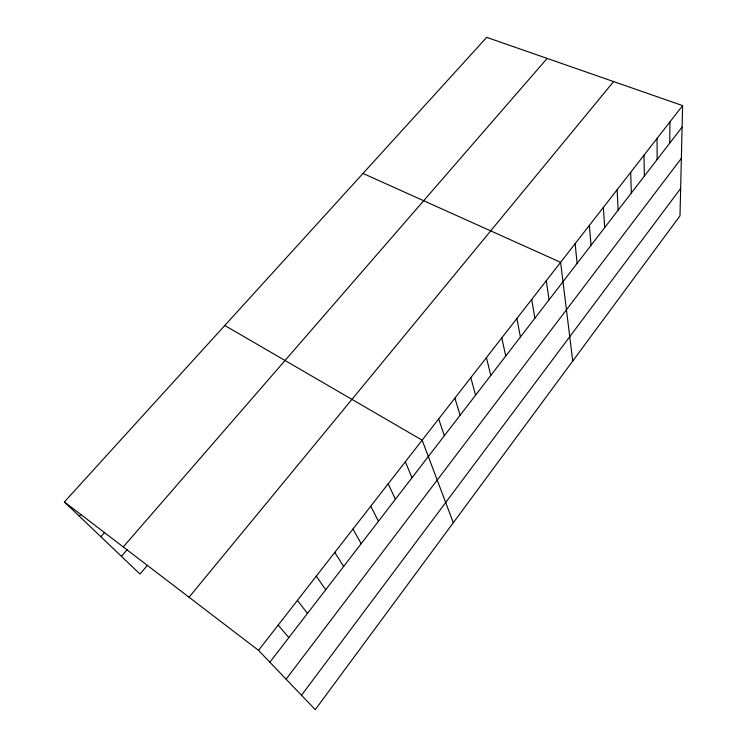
<?xml version="1.0" encoding="UTF-8"?>
<svg xmlns="http://www.w3.org/2000/svg" width="747" height="747" viewBox="0 0 747 747"><rect width="100%" height="100%" fill="white"/><g stroke="black" fill="none" stroke-linecap="round" stroke-linejoin="round"><path stroke-width="1.12" d="M669.714 143.191L669.947 121.873M682.609 105.607L679.994 215.827L315.243 709.65L258.527 650.357L64.391 501.947L486.699 37.35L682.609 105.607L258.527 650.357M301.489 695.27L680.648 188.459M286.11 679.191L681.357 158.364M269.872 662.216L682.095 127.111M189.038 597.236L613.623 81.572M147.299 565.451L139.988 574.051L64.391 501.947M123.255 546.944L547.159 58.415M121.416 556.338L127.261 549.577M100.845 536.719L104.673 532.368M79.313 516.186L80.853 514.468M362.995 173.444L560.605 262.318L572.734 361.044M224.791 325.487L422.158 440.17L453.317 522.723M278.164 625.136L288.856 637.583M297.409 600.411L307.465 613.427M316.28 576.17L325.72 589.728M334.787 552.407L343.629 566.478M352.929 529.091L361.203 543.667M370.736 506.223L378.449 521.275M388.197 483.785L395.387 499.295M405.341 461.777L412.008 477.716M438.676 418.955L444.362 435.716M454.886 398.132L460.115 415.276M470.806 377.674L475.587 395.191M486.437 357.589L490.788 375.452M501.797 337.859L505.728 356.058M516.887 318.483L520.407 337M531.715 299.435L534.843 318.259M546.29 280.713L549.036 299.836M575.115 243.69L577.132 263.374M589.364 225.389L591.026 245.333M603.371 207.395L604.687 227.602M617.134 189.71L618.124 210.159M630.673 172.314L631.346 192.997M643.979 155.227L644.344 176.124M657.071 138.41L657.136 159.522"/></g></svg>
